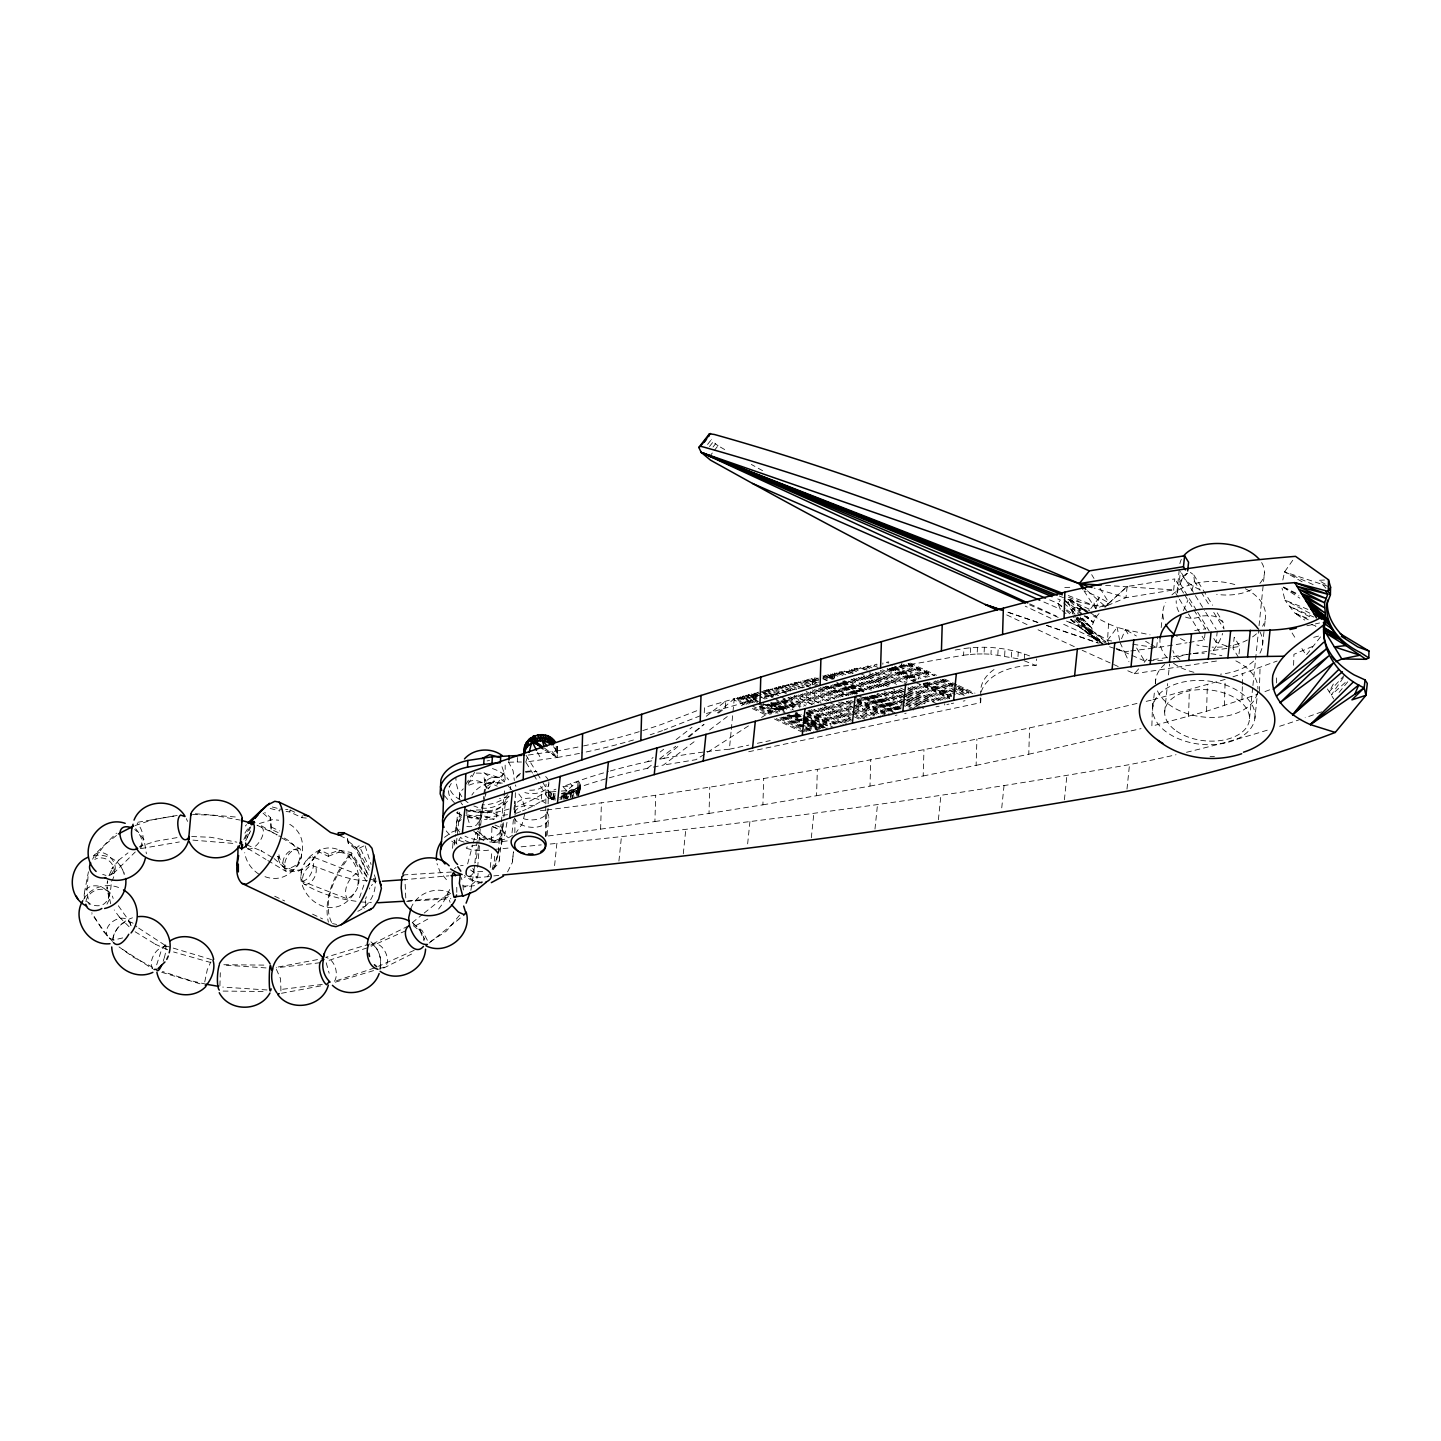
<?xml version="1.0" encoding="UTF-8"?>
<svg xmlns="http://www.w3.org/2000/svg" width="1441" height="1441" viewBox="0 0 1441 1441"><rect width="100%" height="100%" fill="white"/><g stroke="black" fill="none" stroke-linecap="round" stroke-linejoin="round"><path stroke-width="0.75" stroke-dasharray="5 3.75" d="M466.848 809.14L466.776 815.282L469.91 825.117M514.833 832.646L515.374 790.389M545.382 836.699L545.779 806.077M545.815 803.88L546.067 784.192M550.246 792.766L550.174 799.233L555.65 799.953M553.452 799.917L553.524 793.775L548.733 792.1L541.96 781.076M359.529 897.671L363.853 885.08M491.903 827.494L491.453 842.823L508.943 840.715M515.085 812.616L514.329 801.052M546.121 836.248L546.914 809.95C745.501 785.021 942.846 749.788 1137.543 703.316M548.12 803.808L548.715 784.084M548.3 835.96L600.609 829.151L601.401 802.871M600.609 829.151L654.898 821.55L655.709 795.27M654.898 821.55L709.008 813.445L709.801 787.164M709.008 813.445L762.901 804.835L763.694 778.536M762.901 804.835L816.561 795.72L817.353 769.422M816.561 795.72L869.986 786.102L870.778 759.803M869.986 786.102L923.177 775.979L923.969 749.68M923.177 775.979L976.115 765.369L976.908 739.071M976.115 765.369L1028.766 754.237L1029.558 727.957M1225.174 679.395L1152.656 699.876L1151.863 726.156L1206.567 711.242L1257.345 694.4M1188.555 716.519L1189.347 690.221M1206.567 711.242L1207.36 684.943M1224.382 705.694L1225.102 681.593M1241.944 699.84L1242.34 686.691M1242.412 684.511L1242.736 673.559L1277.122 661.023M1259.344 691.518L1260.064 667.417M1276.474 682.926L1276.672 676.351M1293.604 665.292L1293.928 654.34L1314.516 645.586M556.226 746.402L555.992 750.743L557.271 746.33L557.253 757.498L525.767 762.037L532.54 773.06M486.806 788.443C479.475 778.356 500.153 772.538 504.728 781.4M467.208 816.957A42.78 26.659 3.3 0 0 486.986 819.335L487.364 812.652L497.001 812.094A121.53 75.743 3.3 0 0 509.375 808.941M497.001 812.094L496.623 818.776L486.986 819.335M508.781 762.217L517.265 762.001L517.517 757.552M527.928 808.473A121.53 75.743 3.3 0 0 541.204 801.178L541.582 794.495L555.902 789.182M555.92 791.505L548.733 792.1L548.337 798.782L541.204 801.178M559.901 799.701L564.386 794.477L579.408 792.478L577.625 787.795L578.021 781.112L579.246 782.139L580.615 785.579L579.408 791.487L564.386 794.477L556.64 799.989M744.24 704.775L734.171 700.038L734.244 698.705L704.541 707.441L704.163 714.124L755.516 699.461M749.95 703.406L737.81 697.696L734.171 700.038M737.81 697.696L737.72 699.029L740.998 696.778L753.193 702.524M751.085 702.902L740.926 698.11L740.998 696.778M752.184 702.397L742.259 697.732L742.349 696.399L744.078 695.913L757.426 702.451M744.078 695.913L744.006 697.246L747.177 695.03L757.173 699.732M747.177 695.03L746.798 701.695L741.485 705.748M756.453 699.768L748.455 696.003L748.545 694.67L755.895 697.156M755.823 698.489L749.806 695.661L749.896 694.328M757.173 698.146L751.157 695.319L751.247 693.986L758.614 696.471M756.525 696.85L752.508 694.976L752.598 693.625M757.786 696.543L753.769 694.652L753.841 693.319L767.152 698.669M765.063 699.065L755.012 694.328L755.084 692.995M758.56 692.094L755.012 694.328M773.655 695.589L763.514 690.815L765.315 690.365L765.243 691.698L774.538 695.228M766.414 691.392L766.486 690.059L768.449 689.555L780.662 695.301M768.449 689.555L768.377 690.887L772.43 688.528L782.373 693.211M780.302 693.607L772.358 689.861L772.43 688.528M786.192 692.256L776.213 687.555L772.358 689.861M776.213 687.555L776.141 688.888L778.23 688.366L786.228 692.112M778.23 688.366L778.32 687.015L780.265 686.51L790.28 691.23M780.265 686.51L780.193 687.861L782.607 687.231L790.641 691.014M782.607 687.231L782.679 685.898L784.751 685.376L794.802 690.095M782.679 685.898L790.713 689.681L784.679 686.709L784.751 685.376M796.477 688.222L788.407 684.421L784.679 686.709M788.407 684.421L788.335 685.772L792.064 683.484L802.187 688.24M792.064 683.484L791.992 684.817L794.117 684.277L802.223 688.096M794.117 684.277L794.189 682.944L796.153 682.44L804.276 686.258M796.153 682.44L796.08 683.773L800.836 681.233L810.761 685.898M808.707 686.312L800.764 682.566L800.836 681.233M840.553 697.12L804.69 680.242L800.764 682.566M810.599 684.385L804.618 681.575L804.69 680.242M817.173 682.854L809.176 679.089L804.618 681.575M815.102 683.25L809.103 680.422L809.176 679.089M816.957 682.782L810.941 679.954L811.031 678.621L818.596 681.053M812.166 684.907L812.562 678.225M818.686 680.945L814.669 679.053L814.759 677.72L816.957 677.198L816.885 678.549L818.578 678.153M834.213 678.891L826.143 675.09L822.865 677.162L826.882 679.053M832.105 679.269L826.053 676.423L826.143 675.09M833.492 678.963L827.44 676.099L827.512 674.766L835.204 677.252M833.114 677.63L829.061 675.721L829.151 674.388M834.447 677.324L830.412 675.415L830.484 674.082L832.34 673.649L838.392 676.513M832.34 673.649L832.25 675L834.609 674.442L838.662 676.351M834.411 678.009L834.681 673.109L836.915 672.623L842.985 675.487M836.915 672.623L836.843 673.974L839.058 673.487L843.111 675.397M839.058 673.487L839.13 672.154L841.886 671.542L845.921 673.451M845.849 674.784L841.796 672.893L841.886 671.542M852.568 673.397L846.497 670.551L841.796 672.893M850.478 673.794L846.425 671.884L846.497 670.551M853.18 673.199L849.127 671.29L849.199 669.957L851.667 669.417L857.755 672.281M851.667 669.417L851.595 670.749L854.081 670.209L858.134 672.118M854.081 670.209L854.153 668.876L856.981 668.264L861.052 670.173M856.981 668.264L856.909 669.597L863.141 667.003L867.194 668.912M867.122 670.245L863.069 668.336L863.141 667.003M871.985 667.922L867.932 666.012L863.069 668.336M867.932 666.012L867.86 667.345L872.453 665.094L872.381 666.426L874.705 665.94L880.775 668.804M874.705 665.94L874.777 664.607L876.921 664.175L876.83 665.508M882.829 664.319L882.901 662.986M888.647 663.202L888.719 661.869L886.359 662.32L892.411 665.166M891.385 667.958L901.67 665.976L901.976 660.626M944.684 705.009L944.774 703.676M901.67 665.976L963.561 655.241L963.957 648.558C986.346 645.442 1009.619 647.892 1030.657 656.339M963.561 655.241L970.279 654.448L970.676 647.766M970.279 654.448L977.124 653.998L977.502 647.333M757.462 749.878L980.673 702.686L980.979 697.336L978.871 697.786M977.124 653.998L984.023 653.926L984.401 647.243M1017.868 658.753L990.94 654.196L991.318 647.513M997.82 654.808L998.217 648.144M1004.647 655.799L1005.025 649.116M1011.348 657.114L1011.726 650.431M1017.994 656.538L1018.265 652.071M1024.335 658.501L1024.587 654.052M981.177 692.022A55.659 34.692 3.3 0 1 1036.061 665.58L1036.439 658.915M1111.695 640.993L1107.535 640.272L1089.648 629.411L1102.995 643.893L1097.898 641.659L1076.571 618.531L1109.12 644.667L1107.535 640.272L1108.543 623.917L1093.737 616.28M108.327 898.301C110.759 884.017 84.208 880.433 84.154 895.636C84.857 901.886 91.359 905.795 97.249 905.759C108.94 906.371 110.813 891.943 111.191 883.387M111.605 881.262C120.035 868.743 108.291 853.09 94.764 859.34M156.655 964.876L161.68 949.295L167.48 942.918M113.01 940.415C113.046 929.391 126.916 913.45 136.859 926.923M219.915 985.824L220.311 972.711M204.748 981.951L207.27 969.739L210.836 961.868M452.564 848.317L453.267 839.797M463.029 885.855C472.36 887.458 480.285 879.118 477.493 869.499M477.655 867.338L479.421 845.831M557.271 746.33L556.983 753.805L557.631 750.815A451.069 291.28 -2.3 0 0 579.84 746.69M563.575 797.756L564.386 794.477L579.39 790.515L579.984 783.994L579.102 789.902L564.386 794.477L562.476 797.864M507.592 871.841L512.402 862.348L512.834 857.755M512.996 856.224L513.428 851.793L512.402 862.348M706.666 751.644A441.198 283.805 -2.4 0 1 729.398 749.212L731.091 731.65M731.308 729.452L732.767 714.07M732.983 711.872L734.244 698.705L746.33 704.397M579.588 792.1L580.615 785.579M490.264 867.428L491.867 851.847M512.041 832.898L513.41 819.551M547.04 835.402L548.859 817.605M554.587 865.609L556.874 843.381C748.618 824.036 939.694 797.936 1129.51 764.613A1046.778 649.711 5.9 0 0 1176.036 754.742M618.928 861.088L621.449 836.627M683.286 853.829L685.808 829.368M747.645 843.85L749.932 821.604M811.319 837.815L813.841 813.354M874.975 829.061L877.497 804.6M938.379 819.803L940.901 795.342M1001.747 807.843L1004.035 785.597M1064.395 799.827L1066.916 775.348M1126.988 789.092L1129.51 764.613M1164.67 711.98L1167.57 683.628M1168.471 674.91L1169.588 663.995M1176.955 592.197L1179.422 568.078M1249.491 718.717L1252.679 687.735M1252.913 685.52L1258.804 627.97M1259.038 625.754L1263.343 583.695M1263.577 581.48L1264.477 572.635M454.311 845.02L455.41 834.537M455.644 832.43L456.293 826.143M456.725 822.127L457.824 811.607M459.157 798.998L459.589 794.784M456.383 843.291L459.715 812.184M474.593 865.357L473.765 872.634L471.333 875.335A11.636 7.043 4.6 0 1 464.218 877.263M474.828 863.123L477.169 840.824M477.403 838.59L478.574 827.458M478.808 825.225L482.303 804.654M478.592 845.002L475.602 862.457M478.826 842.805L483.69 796.477M483.924 794.261L485.077 783.238M497.902 854.621L493.993 870.76M498.136 852.442L501.108 824.162M501.324 821.982L503.846 798.062M504.062 795.882L504.764 789.362M499.252 860.835L502.116 833.582M502.747 827.584L503.63 819.19M503.846 817.083L505.611 800.259A23.308 14.896 1.7 0 1 490.931 811.589A23.308 14.896 1.7 0 1 467.911 808.833M1130.789 650.954L1156.637 647.711L1157.825 636.508M1152.872 706.756L1154.421 692.076M1155.304 683.682L1155.736 679.486M1161.194 627.574L1162.959 610.768M1080.462 610.804L1067.601 599.33L1093.467 605.346L1105.283 606.481L1127.15 586.469L1174.829 578.922L1173.676 589.909L1178.216 597.313M1196.534 610.372L1179.278 582.218L1180.431 571.266M1189.167 642.416L1204.352 639.948L1205.523 628.78L1193.959 609.993M1226.687 646.09L1216.096 642.254L1217.267 631.104M1239.026 653.89L1239.8 646.415L1234.198 637.228L1233.028 648.396L1238.63 657.618M1254.877 718.411A51.336 31.864 5.9 0 0 1181.998 682.295A51.336 31.864 5.9 0 0 1174.739 737.035A51.336 31.864 5.9 0 0 1254.877 718.411L1257.723 691.158M1262.55 645.226L1264.315 628.42M1264.532 626.313L1265.414 617.901M564.422 797.63L564.386 794.477L578.543 788.569L579.246 782.139M1191.761 590.594A79.759 49.102 -48.3 0 0 1194.373 581.065L1193.778 574.869L1190.356 572.401M278.113 832.574L271.124 829.259L270.638 817.749L264.766 812.436M271.124 829.259L270.638 817.749M270.188 808.455L279.752 810.977L279.986 809.013L287.894 809.626M306.303 818.074L301.926 817.659L289.821 811.931L290.073 809.878M328.53 854.135L319.704 849.956L308.194 865.339L319.272 852.045L328.278 856.296L328.53 854.135L339.211 850.19L351.262 852.514L367.419 876.849M328.278 856.296L338.959 852.171L339.211 850.19M369.166 870.274L356.521 847.74L348.326 843.417L347.227 836.915L348.326 843.417L356.251 849.722L367.833 874.885M331.52 922.438C321.253 899.868 336.978 872.525 351.028 854.513L351.262 852.514C335.843 871.373 322.73 897.347 328.386 922.168M579.444 753.373A451.069 291.28 -2.3 0 1 557.253 757.498L557.451 748.581M524.776 813.805L522.182 824.054L516.202 832.448M579.39 790.515L580.417 785.111L579.408 792.478L580.093 787.056C575.95 792.748 567.844 793.27 561.36 793.883M579.408 792.478L580.273 786.768M498.064 852.82C503.449 843.039 505.485 829.53 492.138 826.72M280.923 990.94L280.599 978.799L276.006 968.46M479.096 828.809L484.842 796.044M485.185 794.063C483.528 783.94 494.803 781.202 502.17 783.454M506.98 822.379L504.674 835.528L499.27 839.491L492.93 840.049L486.247 838.5L479.295 832.844M84.317 893.078L88.441 871.751M1177.387 593.044L1178.486 587.334L1183.962 575.734A14.698 6.791 -61.1 0 1 1187.762 572.996M92.656 859.214L94.674 854.657L116.505 833.15M379.92 969.685C382.712 959.706 378.749 948.466 370.913 941.838M380.118 966.623C381.667 958.877 379.019 947.692 371.22 943.909M1282.832 580.021L1284.579 571.879L1293.081 559.792M301.781 870.598L300.791 876.596L302.412 881.334L347.137 898.788C376.821 883.495 344.759 832.051 314.985 852.784C275.321 878.271 328.494 935.209 355.351 891.637M357.818 885.386L358.665 876.975L357.062 874.165L312.499 856.765L307.96 858.782L304.339 864.114M365.618 900.535L365.906 907.956M164.238 958.031C164.976 955.437 168.399 942.63 162.905 947.259M85.902 901.526C88.171 888.557 109.066 883.387 113.173 898.445M470.865 890.412L473.981 871.085A8.628 5.224 4.6 0 0 472.342 868.184M88.045 876.632L86.874 891.168L89.27 904.732M107.102 883.207L107.697 880.793L107.102 889.241L107.012 886.809L110.705 903.759M1070.681 619.738L1094.205 638.093C1089.18 630.113 1093.017 619.864 1099.051 613.578M492.174 869.734L494.659 859.34L494.119 853.648M467.623 863.934L472.666 845.092M473.242 843.003L476.034 832.538M493.543 869.716L497.487 854.927M302.268 815.642L301.926 817.659M319.272 852.045L319.704 849.956M450.637 893.42L447.647 895.077L450.114 902.372M112.722 938.595C114.848 928.652 123.025 920.907 132.482 917.809M555.433 798.206L551.849 799.701L553.524 793.775L555.56 793.991M556.91 752.904L555.073 748.581L555.92 745.681M163.193 961.327L164.004 958.625M1087.397 590.774L1105.283 606.481L1125.961 597.691L1127.15 586.469L1109.084 603.058L1095.971 608.696L1099.321 597.493L1084.893 590.954M369.418 889.043L369.797 887.89M405.786 898.013L404.921 879.082M577.625 787.795L564.386 794.477L567.7 798.746L569.663 792.766L570.906 798.008L564.386 794.477L570.168 790.37L585.1 785.219A441.198 283.805 -2.4 0 1 647.333 768.341L651.35 767.513M245.618 840.878L250.608 830.935M525.767 762.037L528.451 754.273M365.6 898.968L366.392 896.752M484.698 797.359L486.013 793.793M243.853 839.455L249.581 827.26M245.168 838.626L250.842 826.81M1121.548 638.777L1125.331 629.573L1150.062 634.851M449.7 889.547L442.621 903.705L436.551 911.757M371.472 885.693L372.39 884.324M113.659 870.616L110.507 875.317M1183.475 610.534L1187.924 600.231M247.113 837.221L250.572 831.295M109.3 874.885L113.046 866.906L111.858 868.959L119.135 859.665L117.514 861.124L127.997 852.874M468.019 784.426L475.35 770.791M489.003 787.434L488.337 788.821L493.957 780.896L492.228 782.589C484.05 783.49 476.377 788.245 471.837 795.072M496.983 784.625L505.215 770.971L505.161 765.135M410.811 908.587C416.323 893.582 435.362 885.837 449.772 892.772M244.916 833.15L248.969 826.738M277.663 856.368L279.698 857.413L278.888 858.134L277.663 856.368L278.852 854.099C279.806 866.077 294.27 874.723 304.753 867.806M1333.339 684.043L1329.196 691.788L1345.534 673.956M1068.069 601.509L1073.005 614.01L1071.798 610.534L1073.023 608.336L1076.589 607.562L1089.684 610.426M458.634 840.571L460.147 837.978M94.962 857.773L104.671 844.912L116.649 835.312M1090.783 608.588L1099.321 597.493L1109.084 603.058L1104.779 607.562M83.704 899.292C90.639 886.827 107.787 882.18 120.432 888.304M465.767 784.39L471.549 775.204M502.026 838.032L496.298 842.228L487.148 841.85M108.832 875.588C125.205 870.886 106.49 845.11 94.746 854.621M139.939 847.344C144.676 841.526 139.957 833.276 134.715 829.548M459.517 915.233L446.35 931.138L429.004 942.63M1343.39 677.576L1331.25 695.048L1347.515 680.494M487.31 876.885L489.274 874.129M247.456 848.911C257.453 851.469 271.412 826.017 257.471 825.675M1043.896 602.032L1060.324 609.183L1057.91 603.383L1060.396 600.014L1056.253 598.303M1107.535 640.272L1117.171 627.339L1125.331 629.573L1136.391 635.985M1320.496 636.904L1306.158 655.277L1300.773 646.739M707.549 444.44L711.332 439.667L709.909 437.704M709.476 446.53L713.241 441.757L711.332 439.667M713.025 447.016L715.529 443.828L713.241 441.757M709.224 456.923L713.007 452.132M714.268 450.529L718.032 445.737L723.004 448.601A2430.445 753.481 38.3 0 0 726.786 450.727M1339.067 692.437L1348.398 681.017M1213.484 650.143L1218.888 642.2A79.705 62.864 -10 0 0 1222.67 633.464M1138.642 668.84L1134.499 673.722A2430.445 753.481 38.3 0 1 1126.358 670.137M1144.19 662.338L1146.946 659.095M246.573 824.648L245.348 826.017M140.371 848.533C145.487 841.256 143.109 829.494 137.183 823.261M1179.278 582.218L1187.42 573.176M508.925 796.134C500.964 806.636 486.139 811.499 473.837 805.969M113.353 873.57L135.256 851.973M503.99 773.493C498.244 780.788 486.175 777.257 482.087 769.962M106.994 904.155L109.984 898.121L109.3 892.988M1105.283 606.481L1109.084 603.058L1099.789 587.91M476.088 845.02L466.182 847.326M659.78 759.209L663.797 758.38L680.566 744.168M688.96 737.072L704.055 724.283L688.132 736.693M717.474 712.917L734.244 698.705M454.509 868.689L456.04 867.428M509.069 796.819L499.523 798.566M461.354 816.849L458.724 820.992A8.628 5.152 6 0 0 460.363 823.892M444.494 837.347L452.204 831.925L459.859 829.223M412.234 922.636L422.501 914.405M424.212 913.036L448.151 893.834M429.148 943.08L465.263 914.116M309.779 863.952L303.24 869.139L297.639 871.337A19.652 16.698 66.6 0 1 279.842 862.925L277.519 856.963M357.8 911.324C370.121 905.596 377.362 891.277 374.786 878.019M610.336 770.971A441.198 283.805 -2.4 0 1 647.73 761.659L653.043 757.534M660.14 752.022L663.689 749.266M676.099 739.647L692.058 727.255M706.252 716.249L725.76 701.119L725.381 707.783L718.284 713.295M647.333 768.341L652.665 764.198M659.762 758.705L675.721 746.312M653.367 767.098L663.4 765.063L695.355 740.8M709.548 730.011L727.291 716.537M379.343 968.028C396.149 969.271 383.558 936.902 370.805 945.134M748.455 725.904L695.985 759.677L663.4 765.063M761.568 717.474L795.306 695.751M512.51 835.222C501.702 843.327 485.563 841.706 475.764 832.736M482.249 881.55L474.323 885.675L463.948 886.972M427.815 919.07L414.846 926.149M468.127 782.193C474.864 777.96 484.302 781.959 487.742 788.659M259.344 823.531L272.349 819.677L278.707 820.199M372.571 943.927L407.173 926.563M383.666 968.046L414.666 952.519M405.732 930.796L371.112 946.269M414.143 950.358L378.515 966.281M122.701 937.911L113.857 940.036L108.922 937.983L91.774 914.008M364.951 906.317L362.448 907.073L365.51 908.731M1080.678 608.084L1084.371 610.39L1086.388 609.471L1088.063 612.695L1076.589 607.562L1079.939 610.516M696.778 710.755L662.914 723.904A451.069 291.28 -2.3 0 1 582.038 746.24M700.272 715.781L664.139 729.993M555.505 795.846L548.337 798.782L538.177 782.247M367.131 947.89L326.188 961.255M374.426 967.956L333.195 981.825M578.706 792.64L578.417 789.056L578.417 795.162L577.769 789.632L566.709 790.641L562.837 786.57L585.478 778.536A441.198 283.805 -2.4 0 1 608.39 771.511M561.792 793.505L570.168 790.37M1264.964 691.59L1270.656 689.446M363.708 846.011L356.251 849.722L356.521 847.74L359.133 845.705L369.31 867.5M141.236 846.047L139.759 846.551L155.592 841.274L177.261 837.581M554.227 797.882L548.337 798.782L554.353 797.161M135.094 825.549L152.602 819.713L176.072 815.66M1232.974 676.802L1242.736 673.559M369.851 943.963L325.684 957.346C335.195 959.184 339.716 975.791 333.411 982.744L377.866 969.307M740.926 698.11L742.259 697.732M1313.706 637.354L1319.776 635.769M748.455 696.003L747.104 696.363L761.082 702.938M749.806 695.661L751.157 695.319M752.508 694.976L753.769 694.652M809.103 680.422L810.941 679.954M764.234 697.228L809.986 685.466M814.669 679.053L812.472 679.558L818.524 682.386M826.053 676.423L827.44 676.099M829.061 675.721L830.412 675.415M1146.189 701.353L1152.656 699.876M1028.766 754.237L1141.074 728.624M1306.843 625.79L1319.56 622.98M846.425 671.884L849.127 671.29M277.825 856.693L278.888 858.134M1064.773 587.496L1072.14 587.207M729.398 749.212L748.744 745.123M757.336 743.304L770.215 740.584M895.203 715.42L896.95 715.06M904.714 713.475L906.137 713.169M936.02 706.847L939.064 706.198M946.863 704.559L949.061 704.091M951.33 703.604L953.636 703.118M963.254 701.101L964.984 700.722M748.708 751.734L755.282 750.347M647.73 761.659L651.746 760.83M278.185 966.983L321.721 958.805M281.463 993.299L323.144 985.464M487.076 760.92L489.544 760.47M320.046 962.732L276.222 967.812M322.316 984.437L279.608 989.625M137.778 822.271L177.513 815.408M141.11 848.551L179.332 841.958M955.239 650.035L963.957 648.558M1132.95 644.307L1156.637 647.711L1187.006 642.776M1194.679 630.546L1205.523 628.78M1216.474 661.041L1134.499 673.722L1132.644 669.723M1116 648.252A2430.445 753.481 38.3 0 0 1144.568 660.951L1151.215 659.942M1153.43 659.6L1171.155 656.898M1173.352 656.556L1191.077 653.854A51.336 31.864 5.9 0 0 1173.64 658.861M1193.292 653.512L1211.016 650.81M1213.232 650.467L1230.938 647.766M1233.154 647.441L1239.8 646.415M528.253 755.066L557.631 750.815M1116.433 649.279L1124.322 651.764L1128.627 651.224M507.556 814.687L492.246 816.525A35.683 22.822 1.7 0 1 466.668 816.29M540.357 810.743L546.914 809.95M576.976 794.063L579.408 793.775M494.335 849.415L509.97 847.902M521.138 846.822L541.24 844.894M550.174 844.03L556.874 843.381M493.813 875.894L500.513 875.245M402.741 879.785L448.817 875.858M407.785 900.913L449.556 897.347M561.306 791.073L566.709 790.641L578.021 781.112L578.543 788.569M93.323 855.612C103.95 853.756 116.415 857.989 121.566 867.932M562.837 786.57L572.365 785.867L570.546 783.688M402.94 874.957L451.411 872.039M406.614 901.364L450.835 898.698M1324.513 580.003L1318.551 580.345L1328.854 586.199M1149.053 660.789L1162.491 660.32M412.991 923.609L422.213 930.688L427.905 941.315M266.027 967.92L226.381 965.218M267.017 989.967L222.779 987.085M517.265 762.001L521.516 762.019M373.075 881.135L376.803 881.172M223.841 964.731L266.135 965.128M223.085 991.084L265.756 991.498M192.5 814.471L213.394 815.282L240.269 820.109M191.707 836.537L210.602 837.257L236.864 842.156M984.023 653.926L990.94 654.196M482.501 882.612L473.188 880.613L466.416 874.777M302.412 881.334C311.22 879.316 314.967 865.807 313.454 857.773L312.499 856.765M466.848 826.54L469.532 826.702A11.636 6.953 6 0 0 476.647 824.918L479.277 820.758A8.628 5.152 6 0 0 475.89 816.687L468.469 815.048A11.636 6.953 6 0 0 465.839 815.282M1105.625 585.388L1173.676 589.909L1125.961 597.691L1094.133 588.108M367.509 880.721C347.533 880.901 328.8 870.742 311.04 865.266C305.24 868.779 300.467 877.029 303.493 883.657C319.452 893.636 338.023 898.896 356.575 901.327M360.772 901.904L371.382 902.678M195.418 813.733L237.747 817.173M192.932 840.121L236.018 843.633M286.129 811.517L289.821 811.931M304.663 884.504C312.733 884.504 318.551 872.886 315.399 865.843L314.246 864.978M357.026 874.165L355.729 873.985C348.218 878.434 342.76 890.88 347.137 898.788M481.42 883.117L471.117 880.145L464.362 875.552M502.297 783.111L492.264 782.643L494.515 781.112L489.76 782.751L491.435 782.859L488.931 782.553L484.734 779.815L486.013 781.382L484.032 776.771L484.969 785.075M338.959 852.171L351.028 854.513L367.167 877.245M332.511 923.591L336.654 924.42M210.908 962.57L173.568 951.961M206.333 984.275L190.338 980.582L162.473 971.468M105.986 875.444L102.671 874.363M264.982 876.668C296.558 888.358 318.191 839.437 288.506 823.622M299.854 848.731C289.983 847.452 282.076 861.862 285.264 870.472C294.955 875.84 305.96 856.548 299.854 848.731L278.761 836.104M247.726 848.461L265.973 859.43M272.331 806.996L279.986 809.013M413.297 925.608L420.358 931.372L424.05 940.883M164.904 945.62L171.119 947.457M173.208 948.088L212.89 960.03M161.698 972.279L201.74 984.329M483.888 840.697L478.322 836.861L476.305 832.502M1302.124 581.786L1284.579 571.879L1330.565 587.171M1037.952 622.422L1006.358 611.686L1038.295 622.656M1046.382 625.286L1099.051 643.19M1109.57 646.757L1124.322 651.764L1128.951 661.743M1046.778 625.556L1097.664 642.938M494.911 824.972L500.892 827.62L505.016 833.546M1024.191 660.735L1036.061 665.58M492.192 826.341L501.792 830.917L507.682 837.329M1068.303 595.529L1093.467 605.346L1095.7 608.642M1068.592 597.276L1079.021 601.383M1108.543 623.917L1117.171 627.339L1119.621 640.29M1315.813 626.078L1311.85 624.493L1315.867 626.601M1059.279 595.998L1063.44 597.673M1307.924 609.399L1284.958 600.14L1282.022 588.126M256.966 825.189L277.248 834.807M246.555 844.786L262.226 851.307L261.037 850.676L272.205 857.413M1049.678 599.888L1057.91 603.383L1065.061 608.57M1306.879 618.153L1294.612 612.947L1284.958 600.14L1310.427 613.506M1313.868 617.072L1289.785 606.535L1311.688 617.775M1029.558 604.86L1058.27 617.45M1066.484 621.053L1078.805 626.439L1102.995 643.893L1078.805 626.439L1068.592 621.737M1284.579 571.879L1314.876 585.352M1093.143 614.983L1096.529 616.496L1093.791 614.064M167.696 949.799L155.16 944.161L156.349 944.792L134.968 931.679M152.728 967.253L133.383 957.166L119.027 946.899M1089.216 609.129L1067.601 599.33L1086.892 610.768M1029.811 603.869L1056.343 616.1M910.154 663.058L936.488 675.307M944.594 679.071L956.752 684.709M958.769 685.646L974.981 693.175M908.046 663.454L934.38 675.685M942.486 679.45L956.662 686.042M958.697 686.997L972.873 693.571M908.334 663.418L934.561 675.685M942.63 679.468L952.717 684.187M954.735 685.123L972.891 693.625M908.262 664.751L930.454 675.127M940.541 679.846L956.68 687.411M958.697 688.348L968.784 693.067L954.735 686.492M830.664 686.709L848.785 695.192M856.837 698.957L891.078 714.988M826.576 686.15L846.696 695.589M856.765 700.29L884.954 713.493M908.514 664.715L930.634 675.127M940.685 679.864L952.735 685.538M906.443 665.112L928.544 675.523M940.595 681.197L956.68 688.762M958.679 689.717L966.731 693.499M903.327 664.391L929.481 676.712M937.533 680.494L967.722 694.706M901.255 664.769L927.392 677.09M935.443 680.891L965.632 695.102M899.796 665.076L925.987 677.414M934.038 681.197L950.159 688.798M952.177 689.735L964.263 695.427M899.724 666.408L921.88 676.856M933.966 682.548L954.104 692.022M956.122 692.977L960.156 694.868M898.806 666.607L920.979 677.054M933.084 682.764L955.257 693.211M894.429 666.12L920.907 678.387M928.743 682.277L955.185 694.544M894.717 667.417L918.926 678.819M926.995 682.638L951.222 694.04M894.357 667.453L918.565 678.855M926.653 682.656L950.862 694.076M892.627 667.795L916.836 679.215M924.906 683.016L951.132 695.391M887.026 668.93L913.342 681.323M915.359 682.277L949.763 698.489L919.52 684.115M886.917 670.335L909.181 680.818M919.34 685.52L947.656 698.921M882.576 669.849L907.091 681.197M916.998 686.06L945.548 699.317M880.271 670.335L906.803 682.638M914.711 686.546L943.062 699.894M908.55 685.015L880.199 671.668L902.372 682.223M940.955 700.272L910.568 685.97L940.865 700.362M865.735 666.462L869.788 668.372M877.893 672.19L900.283 682.62M910.316 687.465L938.757 700.74M875.804 672.569L898.085 683.07M908.226 687.843L934.561 700.236M875.299 672.731L897.599 683.214M907.74 687.987L934.092 700.398M875.227 674.064L897.527 684.565M907.668 689.338L934.002 701.749M860.061 667.633L870.202 672.407M872.237 673.361L896.572 684.817M908.731 690.545L937.118 703.91M870.13 673.74L892.429 684.241M900.535 688.059L906.623 690.923M908.659 691.878L930.958 702.379M869.157 673.992L891.475 684.493M907.704 692.148L930.003 702.65M869.085 675.325L891.403 685.826M899.508 689.663L905.596 692.527M907.614 693.481L925.879 702.073M854.153 668.876L858.206 670.785M868.347 675.559L890.646 686.06M898.752 689.879L925.122 702.307M866.239 675.937L888.539 686.438M896.662 690.275L906.785 695.048M908.821 696.003L925.032 703.64M859.773 673.235L888.16 686.6M890.178 687.555L902.336 693.283M904.372 694.238L926.671 704.739M863.753 676.477L884.017 686.024M894.159 690.797L906.317 696.525M908.352 697.48L922.546 704.163M849.199 669.957L853.252 671.866M863.375 676.64L883.639 686.186M893.78 690.96L901.886 694.778M903.921 695.715L922.15 704.307M861.286 677.018L883.567 687.519M891.673 691.338L905.867 698.02M907.884 698.975L920.042 704.703M860.673 677.216L882.955 687.717M891.06 691.536L923.483 706.792M858.584 677.594L880.865 688.096M888.971 691.914L923.411 708.143M844.156 671.056L850.244 673.92M858.332 677.72L880.613 688.222M888.719 692.04L904.93 699.66M906.947 700.614L923.141 708.251M856.044 678.225L876.488 687.645M884.396 691.572L904.84 701.01M906.677 702.055L918.818 707.783M853.955 678.603L874.201 688.15M884.324 692.905L904.57 702.451M906.587 703.406L912.675 706.252M839.13 672.154L845.201 675M853.306 678.819L873.552 688.348M883.675 693.121L903.903 702.65M905.939 703.604L916.044 708.378M851.199 679.197L873.462 689.681M881.568 693.499L903.831 703.983L881.424 693.589M909.901 706.847L905.849 704.937L913.81 708.846M851.073 679.305L873.336 689.789M834.681 673.109L840.878 675.865M850.874 680.728L875.281 692.076M877.173 693.121L913.738 710.179M848.767 681.125L866.978 689.699M877.101 694.454L901.382 705.892M848.497 681.269L866.689 689.843M876.794 694.598L901.057 706.018M830.484 674.082L836.555 676.946M844.39 680.71L866.852 691.212M874.705 694.994L901.183 707.387M843.273 681.053L865.483 691.518M873.57 695.319L899.814 707.675M842.535 681.125L864.744 691.59M872.832 695.391L901.111 708.72M827.512 674.766L833.564 677.612M843.651 682.368L863.843 691.878M871.913 695.679L904.191 710.881M843.201 682.386L863.393 691.896M871.463 695.697L899.742 709.008M842.283 682.692L860.421 691.23M870.508 695.985L902.786 711.188M841.562 682.764L859.719 691.302M869.806 696.057L898.067 709.368M824.774 675.397L832.844 679.197M840.914 682.998L859.052 691.536M869.121 696.291L901.382 711.476M840.175 683.07L858.332 691.626M870.436 697.318L896.644 709.674M822.937 675.829L828.971 678.675M836.789 682.44L857.161 691.932M867.032 696.669L895.383 709.945M823.459 677.108L827.494 679.017M837.545 683.755L857.665 693.229M865.699 697.012L891.853 709.332M836.951 683.791L857.071 693.265M865.122 697.066L891.295 709.386M836.212 684.043L856.314 693.517M864.366 697.3L892.501 710.557M823.387 678.459L827.404 680.35M835.456 684.133L855.576 693.607M863.609 697.39L891.781 710.665M822.667 678.711L826.702 680.602M834.735 684.385L858.836 695.733M860.853 696.687L895.023 712.773M834.123 684.439L854.225 693.914M856.242 694.85L892.429 711.89M832.646 684.781L852.748 694.238M860.781 698.02L893.258 713.151M814.759 677.72L818.758 679.612M830.809 685.268L856.891 697.552M858.908 698.507L887.17 711.638M830.736 686.618L848.785 695.12M856.819 698.903L886.917 713.079M811.031 678.621L817.029 681.449M827.044 686.15L847.074 695.589M857.089 700.308L889.133 715.402M825.171 686.618L843.165 695.102M857.161 701.695L885.152 714.88M824.972 686.546L842.985 695.048M856.999 701.641L881.045 712.953M823.099 687.015L843.093 696.435M857.089 703.028L879.082 713.385M806.744 679.72L820.722 686.294M822.721 687.231L842.661 696.633M850.64 700.38L882.576 715.42M848.515 700.884L880.379 715.889M820.559 689.086L838.482 697.516M846.443 701.281L876.326 715.348M802.745 680.746L810.707 684.493M818.65 688.24L836.555 696.669M846.497 701.353L880.289 717.258M818.578 689.573L836.573 698.056M846.407 702.686L876.29 716.753M816.651 690.041L834.519 698.453M842.463 702.199L852.388 706.883M854.369 707.819L870.256 715.294M798.224 681.899L812.454 688.6M814.489 689.555L838.896 701.047M840.914 702.001L855.143 708.72M857.179 709.674L873.444 717.33M812.382 689.933L830.646 698.687M838.806 702.379L873.264 718.753M794.189 682.944L804.312 687.717M812.31 691.41L830.664 700.11M838.698 703.838L871.175 719.203M810.328 691.914L828.557 700.488M836.663 704.307L862.997 716.717M810.274 692.058L828.467 700.632M836.555 704.433L866.888 718.717M790.244 683.953L798.314 687.753M806.149 691.482L864.942 719.131M806.312 692.905L822.667 700.56M832.556 705.261L865.014 720.5M786.552 684.907L796.621 689.645M804.456 693.355L820.776 701.01M830.664 705.694L863.033 720.914M802.583 693.823L820.92 702.397M828.737 706.144L851.055 716.591M818.83 702.794L800.746 694.274L822.793 704.793M820.848 703.73L850.983 717.924M824.81 705.73L850.874 718.014M800.656 695.733L814.705 702.343M824.738 707.063L850.802 719.347M798.296 694.994L814.309 702.542M824.306 707.261L854.333 721.401M778.32 687.015L788.299 691.734M796.207 695.391L814.273 703.965M822.235 707.657L854.243 722.788M812.202 704.361L794.225 695.877L812.112 704.469M820.199 708.125L846.173 720.356M820.091 708.233L850.01 722.319M774.375 688.023L786.336 693.661M794.099 697.354L808.239 703.983M818.02 708.63L850.046 723.67M790.226 696.868L806.221 704.451M818.11 709.999L847.974 724.102M788.263 697.354L804.168 704.847M814.111 709.53L841.94 722.643M770.178 689.122L780.085 693.787M788.029 697.516L805.879 705.928M813.823 709.674L845.561 724.625M787.957 698.867L803.826 706.342M811.175 709.674L843.724 725.003M766.486 690.059L778.554 695.679M780.59 696.633L801.016 706.324M809.067 710.053L841.634 725.453M765.315 690.365L775.456 695.138M783.58 698.957L799.809 706.612M807.933 710.431L836.32 723.814M782.661 699.047L798.908 706.702M809.067 711.476L835.456 723.922M783.508 700.29L799.989 707.999M807.843 711.764L834.411 724.211M761.821 691.266L771.944 696.021M782.049 700.776L796.207 707.459M806.33 712.214L830.592 723.652M763.442 692.166L773.565 696.922M781.67 700.74L795.846 707.423M805.987 712.196L830.286 723.634M760.452 691.608L772.574 697.318M780.662 701.119L794.802 707.783M806.924 713.493L831.169 724.913M763.766 693.553L771.872 697.354M773.889 698.309L794.117 707.837M806.258 713.547L830.52 724.985M764.414 694.85L768.647 696.85M776.537 700.56L792.838 708.251M806.852 714.826L833.186 727.237M756.885 692.527L766.954 697.264M777.023 702.019L793.144 709.602M807.23 716.231L831.403 727.615M776.627 701.983L792.766 709.584M806.888 716.231L827.062 725.724M774.934 702.397L791.271 710.035M793.072 710.935L801.322 714.772M803.141 715.673L825.459 726.138M753.841 693.319L761.875 697.102M773.925 702.776L787.975 709.386M796.008 713.169L828.143 728.317M773.096 702.848L787.182 709.476M795.216 713.259L801.25 716.105M803.267 717.06L825.387 727.471M770.647 702.127L786.696 709.692M796.729 714.412L804.744 718.194M806.762 719.149L826.828 728.588M771.836 703.154L785.903 709.783M795.936 714.502L824.054 727.759M751.247 693.986L757.245 696.814M771.277 703.424L785.309 710.017M795.324 714.736L801.34 717.564M803.339 718.519L823.369 727.957M770.575 703.478L784.606 710.089M794.639 714.808L800.656 717.636M802.673 718.591L822.739 728.029M771.908 704.703L783.904 710.359M793.919 715.06L801.917 718.825M803.916 719.78L819.929 727.309M771.205 704.757L783.22 710.413M793.234 715.132L801.25 718.915M803.267 719.852L819.299 727.399M748.545 694.67L756.525 698.435M768.521 704.091L784.516 711.62M792.514 715.384L822.487 729.506M767.819 704.145L783.832 711.692M791.848 715.457L801.844 720.176M803.844 721.112L817.858 727.705M767.152 704.433L787.11 713.835M789.11 714.772L805.087 722.283M807.086 723.238L821.046 729.812M766.45 704.487L780.446 711.079M788.443 714.844L818.416 728.966M745.555 695.481L761.496 702.992M763.478 703.928L779.419 711.44M787.38 715.186L805.303 723.634M807.302 724.571L819.245 730.191M763.082 703.874L779.059 711.404M787.038 715.168L804.997 723.616M806.996 724.571L816.975 729.272M759.425 703.388L777.87 711.818M787.308 716.519L799.719 722.121M807.23 725.904L817.605 730.533M742.349 696.399L778.032 713.205M785.741 716.898L811.733 729.074M761.334 706.36L775.564 713.061M783.706 716.898L804.042 726.48M806.077 727.435L810.148 729.344M760.109 706.144L775.979 713.601M783.904 717.348L803.718 726.678M805.717 727.615L813.643 731.344M739.377 697.246L749.518 702.019M759.659 706.792L773.871 713.493M781.977 717.312L812.418 731.65M759.227 706.738L773.457 713.439M781.598 717.276L803.97 727.813M806.005 728.768L812.094 731.632M759.587 708.125L771.764 713.871M779.869 717.69L812.328 732.983M735.937 698.219L749.878 704.739M751.896 705.694L770.251 714.376M780.229 719.041L806.582 731.506M754.021 708.107L768.485 714.826M776.231 718.573L804.726 731.902M752.292 708.576L766.396 715.204M774.447 719.005L804.654 733.235M895.005 668.696L917.197 679.179M925.266 682.98L951.492 695.355M890.898 668.138L915.107 679.558M923.177 683.358L951.42 696.705L923.429 683.358M290.235 810.094L296.288 812.958M339.878 835.618L346.975 838.986M271.394 827.098L279.446 830.899M369.779 878.848L376.335 881.063L374.354 874.849M274.709 896.23L284.67 900.949M312.571 914.152L322.55 918.872M891.24 668.084L915.377 679.54M889.151 668.462L915.305 680.873M923.357 684.691L949.529 697.102M889.475 668.426L915.575 680.854M923.609 684.691L949.709 697.12M887.404 668.804L917.503 683.16M1283.535 587.099L1297.602 593.908M1308.248 619.774L1294.612 612.947L1304.789 620.116M1107.174 643.677L1093.611 636.706L1101.176 641.227M1283.463 587.189L1298.899 595.637M298.053 850.55C288.902 845.417 277.068 863.015 286.309 868.833C310.86 864.492 297.26 841.598 279.14 835.942M477.187 831.043L484.392 835.942L490.012 842.445M1145.595 641.317L1149.288 643.443M1151.125 644.523L1156.637 647.711M473.765 831.313L478.43 834.861L479.961 839.364M1088.82 611.921L1096.529 616.496M544.878 750.077L557.253 757.498L550.03 749.212M261.487 825.783L276.834 834.969M267.828 860.529L286.255 871.553M470.595 869.986L475.26 873.57L476.791 878.109M1088.315 613.073L1068.339 597.691M138.66 928.094L167.408 946.827C157.537 944.539 147.793 960.336 152.476 968.766L119.873 947.53M1283.355 587.334L1299.818 598.177M1070.969 619.396L1092.134 633.464L1077.598 617.09M1082.263 614.677L1073.023 608.336L1080.264 615.919M1084.1 615.937L1093.341 622.278L1086.91 616.55M1066.844 609.867L1075.779 616.37M1077.562 617.667L1091.828 628.06L1081.705 617.45M544.41 748.059L557.253 757.498M1062.089 610.534L1067.385 614.587M1074.464 619.972L1092.134 633.464L1077.418 618.495M715.529 443.828L718.032 445.737M1063.998 599.672L1093.341 622.278L1086.64 616.388M1070.789 619.684L1094.205 638.093L1075.833 617.216M348.56 841.472L356.521 847.74L368.121 874.957M1078.805 626.439L1097.898 641.659L1089.648 629.411M412.72 922.762L420.502 930.994M508.187 786.011L511.645 789.632M258.84 874.147C251.382 869.229 245.979 861.592 244.7 852.658M129.114 926.761L118.792 916.458L120.053 918.061L114.235 909.955M1080.156 617.847L1091.828 628.06L1082.551 618.603M135.706 828.701L144.154 839.869L146.388 853.793M1057.91 603.383L1064.431 609.111M1066.07 610.534L1074.211 617.703M1075.833 619.144L1092.134 633.464M274.078 858.548L284.706 867.932M1098.276 635.031L1106.022 641.911M468.073 802.709C459.877 797.089 455.986 787.434 455.878 777.744M1063.71 602.968L1073.635 611.831M1080.264 617.739L1091.828 628.06M263.055 813.102L270.386 819.731M446.44 879.676L439.991 871.787L437.001 863.609M456.959 844.138L453.753 839.977M1082.281 608.282L1084.371 610.39M1065.547 601.257L1076.373 612.299M112.578 941.459L103.194 931.228L91.828 912.693M1076.571 618.531L1097.898 641.659L1082.263 623.791M1322.55 584.524L1327.719 590.198M1071.798 610.534L1076.157 615.451M553.488 746.762L555.073 748.581M444.44 795.594L448.403 800.331M130.753 925.176C127.078 909.631 101.428 923.015 107.373 936.002M1213.736 612.407L1223.985 628.996L1223.085 622.296L1217.429 617.577A14.734 11.744 14.7 0 0 1208.657 615.667L1202.514 615.919A36.764 23.903 -57 0 1 1182.719 615.685M518.85 794.009L521.714 797.828L524.848 807.662M373.525 878.434L375.272 882.414M508.313 761.623L513.086 770.719L514.347 780.5M118.342 905.741L129.96 922.15M1084.01 590.882L1093.467 605.346M1292.091 632.977L1296.45 639.876M1327.413 688.96L1333.718 698.975M1193.778 574.869L1201.974 588.144M1203.145 590.035L1212.529 605.22M1217.213 612.821L1223.085 622.296M1194.373 581.065L1200.065 590.288M1201.2 592.125L1209.179 605.022M1181.584 573.14L1194.247 593.71M1195.4 595.565L1204.604 610.534M1205.757 612.407L1216.114 629.231M1183.529 593.062L1174.829 578.922M1184.7 594.953L1192.788 608.102M526.145 755.354L536.304 771.89M537.439 773.727L540.825 779.239M533.674 774.898L537.061 780.41M129.672 922.24L131.113 925.752M1197.687 612.245L1209.197 630.996M1213.79 638.507L1216.096 642.254M1179.35 599.168L1187.312 612.155M1188.447 613.992L1200.947 634.382M1202.082 636.238L1204.352 639.948M1091.666 574.653L1093.989 578.453M1125.331 629.573L1129.87 636.958M1136.643 648.036L1144.568 660.951M501.99 766.702L504.818 774.862L505.323 783.183M419.763 929.733L422.501 934.362M186.321 818.65L187.564 821.388M351.028 854.513L366.428 881.532M122.647 869.86L125.691 878.668M120.035 865.194L124.466 873.138M537.529 752.256L541.564 759.947M1120.017 642.452L1124.322 651.764M326.206 962.768L329.142 973.215M567.7 798.746L565.556 793.541L566.079 798.98L564.386 794.477M423.834 937.803L424.465 939.37L422.447 934.272M515.374 784.913L515.878 786.318M566.079 798.98L564.242 793.703L564.368 797.377M553.524 793.775L554.929 797.9M1094.043 603.058L1095.971 608.696M365.149 845.831L371.076 864.474M564.44 799.215L562.909 793.847L563.161 799.395M461.354 877.623L461.913 879.731M574.094 797.269L572.87 791.721L572.509 797.648L571.501 792.262L570.906 798.008L570.726 792.568M548.733 792.1L550.174 799.233L551.759 793.451L551.849 799.701M576.022 790.461L576.76 796.315L576.94 790.082L577.967 795.882L577.769 789.632M462.867 884.99L463.39 890.394M579.228 792.046L578.832 788.551L578.868 794.441M456.797 892.303L456.743 885.693M561.414 795.774L561.54 799.557M579.246 788.047L579.354 791.866M460.526 865.771A11.636 7.043 4.6 0 1 463.173 865.501M548.787 781.887A17.058 10.916 1.7 0 1 524.848 792.55M516.256 777.978A17.058 10.916 1.7 0 1 521.822 773.691M525.731 772.394A17.058 10.916 1.7 0 1 534.521 771.98M545.635 776.555A17.058 10.916 1.7 0 1 547.76 779.095M547.994 808.185A17.058 10.916 1.7 0 1 524.056 818.848M514.059 809.824A17.058 10.916 1.7 0 1 524.938 798.692A17.058 10.916 1.7 0 1 544.842 802.853M546.643 811.985A17.562 10.898 5.9 0 1 537.835 826.918A17.562 10.898 5.9 0 1 514.401 817.966M514.527 812.31A17.562 10.898 5.9 0 1 536.124 806.131M460.778 814.399A35.683 22.822 1.7 0 1 456.941 812.634M464.146 842.12A35.683 22.822 1.7 0 1 456.149 838.932M449.646 834.537A35.683 22.822 1.7 0 1 445.089 829.259M489.346 876.326A35.683 22.155 5.9 0 1 465.623 875.552M499.415 857.071A23.272 14.446 5.9 0 1 491.543 869.031M482.717 871.463A23.272 14.446 5.9 0 1 472.702 871.211M500.856 826.035A23.272 14.446 5.9 0 1 492.822 842.445M469.766 842.499A23.272 14.446 5.9 0 1 460.436 837.185M456.131 829.908A23.272 14.446 5.9 0 1 461.192 819.605M467.262 816.687A23.272 14.446 5.9 0 1 493.813 819.533M502.891 823.712A23.308 14.896 1.7 0 1 490.841 838.158A23.308 14.896 1.7 0 1 465.047 836.158M459.751 832.178A23.308 14.896 1.7 0 1 461.624 815.156M467.749 811.859A23.308 14.896 1.7 0 1 498.586 816.435M462.633 804.853A23.308 14.896 1.7 0 1 460.85 802.475M459.427 798.674A23.308 14.896 1.7 0 1 463.3 788.839M468.937 785.219A23.308 14.896 1.7 0 1 497.289 786.21M1257.345 693.193A51.336 31.864 5.9 0 1 1207.576 717.33A51.336 31.864 5.9 0 1 1156.384 687.879M1155.628 683.664A51.336 31.864 5.9 0 1 1164.67 664.463M1193.256 653.638A51.336 31.864 5.9 0 1 1204.244 653.241M1210.926 653.728A51.336 31.864 5.9 0 1 1221.878 655.745M1235.856 660.879A51.336 31.864 5.9 0 1 1257.903 689.086M1259.812 631.626A51.408 32.873 1.7 0 1 1259.722 653.584M1253.58 661.131A51.408 32.873 1.7 0 1 1220.437 674.19M1193.923 672.299A51.408 32.873 1.7 0 1 1172.109 662.23M1167.408 657.961A51.408 32.873 1.7 0 1 1160.095 638.093M1245.294 588.703A51.408 32.873 1.7 0 1 1262.604 626.241M1256.462 633.788A51.408 32.873 1.7 0 1 1251.346 637.715M1247.42 640.002A51.408 32.873 1.7 0 1 1212.115 647.153M1207.666 646.829A51.408 32.873 1.7 0 1 1196.787 644.956M1184.88 640.831A51.408 32.873 1.7 0 1 1176.45 635.985M1163.644 619.342A51.408 32.873 1.7 0 1 1165.787 602.41M1171.929 594.863A51.408 32.873 1.7 0 1 1237.747 585.514M1321.685 711.836A1046.778 649.711 5.9 0 1 1305.168 717.726M1301.007 719.167A1046.778 649.711 5.9 0 1 1277.879 726.84M1267.233 730.191A1046.778 649.711 5.9 0 1 1184.016 752.886M488.589 850.172A35.683 22.155 5.9 0 1 464.867 847.866M455.068 843.399A35.683 22.155 5.9 0 1 451.772 841.13M663.797 758.38A441.198 283.805 -2.4 0 1 704.595 751.914M461.174 814.94A42.78 26.659 3.3 0 1 455.662 812.364M980.673 702.686A55.659 34.692 3.3 0 1 980.258 697.318M662.536 730.587A451.069 291.28 -2.3 0 1 650.179 734.766M633.464 739.972A451.069 291.28 -2.3 0 1 581.66 752.923M981.051 696.003A55.659 34.692 3.3 0 1 996.073 668.21M526.145 809.284A121.53 75.743 3.3 0 1 522.507 810.851M520.651 811.607A121.53 75.743 3.3 0 1 514.923 813.715M507.43 801.214A30.801 19.201 3.3 0 1 468.613 809.968M454.419 802.709A30.801 19.201 3.3 0 1 451.321 783.472M476.287 773.115A30.801 19.201 3.3 0 1 504.332 781.977M507.826 794.531A30.801 19.201 3.3 0 1 482.861 804.889M460.309 799.863A30.801 19.201 3.3 0 1 449.16 786.534M492.39 768.575A30.801 19.201 3.3 0 1 508.529 779.851M510.528 786.48A30.801 19.201 3.3 0 1 510.132 789.812M487.364 812.652A42.78 26.659 3.3 0 1 465.533 809.68M541.582 794.495A121.53 75.743 3.3 0 1 515.302 807.05M1100.005 641.029A2430.445 753.481 38.3 0 1 1060.81 622.962M1050.957 618.351A2430.445 753.481 38.3 0 1 1025.235 606.157M762.613 470.685A2430.445 753.481 38.3 0 1 751.319 464.434M1118.198 666.517A2430.445 753.481 38.3 0 1 1082.119 650.233M1074.302 646.649A2430.445 753.481 38.3 0 1 1034.962 628.33M1027.055 624.601A2430.445 753.481 38.3 0 1 1005.224 614.172M1261.632 562.602A42.564 25.542 5.9 0 1 1258.317 584.956M1251.364 589.711A42.564 25.542 5.9 0 1 1216.654 594.322M1200.011 589.693A42.564 25.542 5.9 0 1 1180.845 572.617M1179.891 563.683A42.564 25.542 5.9 0 1 1181.35 559.396M1179.891 659.51A35.268 24.065 -40.8 0 1 1172.848 650.575M1214.457 756.471A67.925 40.744 5.9 0 1 1210.044 756.399M1178.846 611.686A29.883 19.417 -57 0 1 1176.18 600.753M542.771 786.804A15.401 9.583 1.1 0 1 528.415 790.082M516.743 776.591A15.401 9.583 1.1 0 1 521.75 772.79M525.281 771.637A15.401 9.583 1.1 0 1 537.061 771.962M1176.396 731.037A42.564 25.542 5.9 0 0 1247.798 725.219A42.564 25.542 5.9 0 0 1197.057 689.807A42.564 25.542 5.9 0 0 1176.396 731.037"/><path stroke-width="1.5" d="M555.415 742.115C545.527 726.75 519.643 737.27 524.434 755.408M1335.861 661.779L1341.823 658.969L1365.978 659.312L1368.806 657.961L1360.916 652.773A83.83 53.929 1.2 0 1 1327.305 602.968L1330.403 594.917L1328.26 591.404L1328.494 579.768L1295.513 556.352A1046.778 669.489 1.7 0 0 1064.863 592.161C862.673 643.947 662.626 704.235 465.785 773.655A35.683 22.822 1.7 0 0 443.594 797.161M1330.403 594.917L1330.565 587.171L1328.494 579.768M1368.806 657.961L1368.95 651.026L1340.292 633.77M443.053 826.882A35.683 22.155 5.9 0 1 465.101 806.816C665.274 740.35 870.22 688.654 1077.364 649.08C1121.548 640.939 1166.183 635.301 1211.034 632.293C1248.176 627.375 1287.732 636.904 1321.613 617.144L1325.144 617.126L1325 624.061A83.83 51.876 6.5 0 0 1354.144 674.91L1365.077 679.936L1367.311 683.448L1365.96 695.301L1335.249 732.442A1046.778 649.711 5.9 0 1 1126.754 791.307C919.988 827.566 711.746 855.378 502.747 875.029M442.909 817.497L443.702 791.199M444.062 827.368A35.683 22.822 1.7 0 1 464.993 799.953L465.785 773.655M464.993 799.953L523.209 779.707L524.002 753.409M523.209 779.707L581.822 759.911L582.614 733.613M581.822 759.911L640.831 740.584L641.623 714.286M640.831 740.584L700.218 721.707L701.01 695.427M700.218 721.707L759.983 703.316L760.776 677.018M759.983 703.316L820.109 685.394L820.902 659.095M820.109 685.394L880.595 667.94L881.388 641.641M880.595 667.94L941.423 650.972L942.216 624.673M941.423 650.972L1002.576 634.472L1003.368 608.174M1002.576 634.472L1064.07 618.459L1064.863 592.161M342.111 834.645L338.113 834.789L338.275 832.682L343.733 832.718L368.878 844.624L371.994 848.263L381.397 888.395L378.605 899.274L373.129 907.776L341.229 924.708L335.879 926.671L331.484 925.806L241.8 883.351C232.812 874.021 238.9 859.34 237.819 847.974M524.758 746.546L524.362 753.013C526.505 741.971 540.987 737.396 549.778 743.61L550.12 737.306L551.885 744.925L552.227 738.585L553.164 744.709M553.596 744.619L553.812 740.35M440.496 786.876A42.78 26.659 3.3 0 1 467.514 767.152L467.893 760.47L492.372 756.759L521.894 755.336M467.514 767.152L483.708 764.414L484.104 757.75M483.708 764.414L491.975 763.442L492.372 756.759M500.729 756.021L500.351 762.703L491.975 763.442M508.907 760.001L509.159 755.552M1365.077 679.936L1364.177 687.825L1351.928 699.876L1365.96 695.301L1364.177 687.825C1336.726 675.595 1317.867 647.315 1325.144 617.126M524.74 748.798L524.362 753.013L525.551 744.421L527.424 746.852L526.343 742.313L528.901 745.015L527.82 740.53L540.231 745.826L535.566 741.575L533.35 736.117L529.117 752.346M190.626 815.552L190.951 813.354L188.609 839.779L188.717 836.5M440.604 849.722L443.342 823.027M444.981 864.006A35.683 22.155 5.9 0 1 462.345 833.51L465.101 806.816M462.345 833.51L509.7 818.092L512.438 791.397M509.7 818.092L557.469 803.123L560.207 776.429M557.469 803.123L605.634 788.623L608.39 761.929M605.634 788.623L654.232 774.592L656.97 747.897M654.232 774.592L703.208 761.028L705.946 734.334M703.208 761.028L752.562 747.933L755.318 721.239M752.562 747.933L802.295 735.306L805.033 708.612M802.295 735.306L852.388 723.166L855.143 696.471M852.388 723.166L902.841 711.494L905.578 684.799M902.841 711.494L953.618 700.308L956.356 673.613M953.618 700.308L1074.608 675.757L1077.364 649.08M1074.608 675.757L1112.056 669.435L1114.794 642.758M1112.056 669.435L1131.023 666.733L1133.761 640.038M1131.023 666.733L1150.134 664.337L1152.89 637.643M1150.134 664.337L1169.408 662.23L1172.145 635.553M1169.408 662.23L1188.789 660.446L1191.527 633.77M1188.789 660.446L1208.278 658.987L1211.034 632.293M1208.278 658.987L1227.876 657.817L1230.632 631.122M1227.876 657.817L1247.564 656.97L1250.32 630.275M1247.564 656.97L1267.341 656.43L1270.079 629.735M1185.457 569.934L1183.475 566.673L1184.628 555.776L1089.36 570.87A2430.445 753.481 38.3 0 0 714.322 434.462L709.404 433.813L698.831 447.449L701.245 452.438L710.503 460.147L752.544 483.455A2430.445 753.481 38.3 0 0 997.262 610.336M1187.654 570.996L1188.573 562.26L1184.628 555.776M241.62 822L242.214 817.587L240.323 843.976L240.233 842.625M169.191 952.825C174.397 934.29 157.627 914.423 138.408 916.638M271.142 988.85C268.17 1001.603 269.071 950.484 271.394 969.991M237.044 865.302L238.612 855.522M241.602 841.868L241.692 849.542M456.581 894.951C451.988 908.713 449.844 860.601 455.428 875.786M323.432 957.472C326.477 937.731 352.108 927.95 368.139 939.424M323.054 959.31L324.189 953.618M1172.902 636.922L1180.954 615.703M367.275 944.99C368.284 925.428 391.448 911.414 408.92 920.907M425.581 949.079C424.537 970.586 397.77 983.789 380.118 971.306M188.987 837.185C181.134 848.245 173.55 820.199 180.593 815.048L184.898 816.525M241.548 848.785L242.7 844.75M145.271 858.512C141.596 875.84 120.432 885.35 104.671 877.641M323.378 959.994C321.487 967.704 324.117 976.854 330.151 982.096M470.144 892.537L466.109 903.147M423.456 946.395C413.981 958.283 398.148 932.759 409.1 925.608M1329.521 590.144L1330.565 587.171M410.811 908.587L408.686 917.737L409.604 926.563M188.897 838.77C184.286 862.781 148.855 869.157 136.265 848.155M329.088 981.951L326.513 984.689C320.586 980.186 315.489 960.427 323.937 959.454M219.284 990.111C216.546 987.445 217.015 970.928 219.392 964.677M272.817 967.83C278.491 945.962 310.355 940.216 323.45 958.499M328.332 985.122C322.658 1006.989 290.794 1012.735 277.681 994.452M1335.249 732.442L1310.373 724.607L1354.828 694.22L1358.773 684.889L1310.373 724.607C1290.83 716.069 1269.449 699.173 1272.817 675.361C1280.347 650.972 1306.321 640.02 1324.351 624.205M133.058 824.27C130.068 832.015 131.329 842.499 137.489 848.425M161.752 964.822C161.086 966.479 157.934 973.756 156.421 969.361M134.013 820.145C141.993 799.593 173.406 797.089 184.79 815.894M166.76 959.418L168.273 956.067M82.803 900.715C71.185 919.43 88.135 946.161 110.002 943.711M379.163 973.54C372.841 992.237 346.723 999.063 332.421 985.338M272.871 968.73C270.224 976.656 272.097 986.292 276.96 993.011M368.446 945.188C365.077 953.185 368.734 967.433 377.938 969.253M698.831 447.449L700.452 446.26L704.253 447.232A2430.445 753.481 38.3 0 1 1079.273 583.641L1092.008 587.478M709.404 433.813L709.08 435.993M131.041 932.975C141.704 919.916 138.318 898.337 123.476 889.926M402.741 874.111C410.685 856.909 435.812 852.027 449.196 865.807M455.284 899.562C446.278 919.682 415.386 921.357 404.237 902.354M164.976 961.958L158.006 968.604M441.558 841.508C437.632 846.678 435.848 853.648 436.533 860.079M254.931 818.506L261.83 809.788L248.086 823.153M251.851 824.882L254.102 821.514M460.255 875.137L459.355 883.387L462.759 896.23L475.602 890.88L486.013 882.468M463.119 895.708L453.951 896.986M128.789 934.254C126.268 938.884 118.666 948.7 113.425 942.558M219.41 963.669C229.767 944.72 260.155 944.72 270.133 964.011M269.953 993.047C259.596 1011.978 229.209 1011.978 219.23 992.687M90.693 862.907C85.776 871.877 97.556 879.947 105.733 877.605M700.452 446.26L710.521 433.489M704.037 442.387L706.558 439.199M1089.36 570.87L1079.273 583.641L701.245 452.438L1027.775 602.932M1342.4 671.794L1292.685 714.808L1333.591 662.842L1280.022 702.776L1328.53 656.087L1276.636 696.057L1326.098 649.17L1273.25 689.32L1323.685 642.254M250.878 824.504L253.562 821.334M191.455 812.364C203.181 794.225 233.172 796.711 241.854 816.453M239.548 845.525C227.822 863.663 197.831 861.178 189.149 841.436M481.96 758.668L489.58 754.652L499.18 757.318M1310.373 724.607L1353.351 681.935M1292.685 714.808L1338.653 669.579M254.715 822.505L252.211 823.622L249.185 822.217L266.603 805.483L274.799 801.304L279.194 802.187L308.752 816.164L330.529 832.502L339.157 835.06L343.823 834.033L343.733 832.718M464.488 758.903C473.783 748.383 491.003 747.195 502.152 755.534M249.185 822.217L269.449 803.267M248.464 823.369L257.921 814.885M503.557 876.056L491.345 882.631M341.229 924.708C361.961 908.244 373.597 880.631 373.615 854.405M205.847 986.527C190.788 1002.414 160.852 994.038 156.871 972.243M1354.828 694.22L1364.177 687.825M87.811 857.377C67.871 865.753 66.736 897.059 86.766 906.137M118.36 833.943L133.617 826.071M427.419 944.467C418.809 945.44 412.45 934.47 410.037 927.157M249.797 821.73C262.352 821.73 245.709 856.927 238.017 846.227M101.861 908.478C96.781 911.991 86.982 911.667 85.83 904.246M170.272 940.757C186.393 930.49 210.026 940.613 213.646 959.364M371.202 909.271L369.382 909.955M152.872 972.351C134.95 980.907 112.254 966.767 111.732 946.971M104.563 908.496C117.892 905.723 127.438 892.105 125.691 878.668M1241.692 753.751C1214.006 762.901 1181.26 758.921 1158.168 740.512M485.581 882.252C506.241 873.12 463.408 854.639 466.236 874.453M137.561 848.767C121.404 855.234 110.507 820.271 131.779 827.818M1289.911 629.519L1296.27 628.114M1183.475 566.673L1079.273 583.641L1082.821 589.063M155.988 969.379L154.025 969.469M1064.07 618.459A1046.778 669.489 1.7 0 1 1294.72 582.632L1328.26 591.404M402.741 879.785L382.369 881.226M451.015 875.678L459.787 874.921M403.372 901.291L377.758 902.75M279.266 993.714L278.131 993.768M1267.341 656.43L1284.273 656.231M534.305 742.727L532.486 742.637L529.297 738.729M1101.23 585.1L1079.273 583.641L1085.775 589.351M206.333 984.275L218.672 986.383M241.8 883.351L246.177 884.216C270.926 872.327 293.027 827.422 279.194 802.187M125.205 823.333C98.204 814.003 75.526 851.757 96.115 871.445M304.051 815.048L308.752 816.164M242.412 820.686L253.112 823.604M1000.036 609.543L985.284 604.518L1002.252 610.318M425.996 945.818C446.944 956.428 472.828 934.452 466.163 912.027M1368.95 651.026L1357.8 646.919L1341.337 636.328M1039.808 600.231L701.245 452.438L1062.017 593.08M1045.554 598.141L701.245 452.438L1062.323 594.791M1052.092 596.61L701.245 452.438L1057.19 595.169M701.245 452.438L1053.587 595.439M752.544 483.455L1025.452 603.058M404.399 901.49L402.327 897.257L401.174 887.998L401.805 876.74L403.606 875.408M212.89 960.03C215.916 967.776 211.647 979.52 205.955 985.59L205.252 985.23M1365.978 659.312L1345.858 645.568L1334.366 646.865L1359.998 655.241L1341.823 658.969L1323.613 629.465L1336.978 636.057L1323.324 627.321M1323.522 627.339L1334.942 633.896L1345.858 645.568L1325.9 633.175L1340.4 639.732L1323.613 629.465M533.35 736.117L534.017 741.953L540.231 745.826M543.167 748.978L534.017 741.953M1323.288 622.746L1331.772 628.762L1334.942 633.896M1321.847 619.342L1313.67 613.344L1328.296 621.954L1310.824 608.732L1326.747 618.91L1308.572 605.076L1325.468 616.424L1331.772 628.762M1325.126 621.755L1330.025 625.358M542.645 746.762L535.566 741.575L534.899 735.667L537.745 740.944L538.105 734.748L540.285 740.944L540.627 734.73L544.014 746.276M376.713 966.713L374.372 964.713M451.501 904.678L458.31 912.027L464.182 914.657L465.785 912.837L463.678 906.083M1345.246 638.273C1334.564 628.636 1325.846 615.145 1327.539 600.213M547.148 745.898L542.807 740.926L543.149 734.712L545.238 741.611L545.581 735.36L547.67 742.295L548.012 736.027L549.778 743.61M379.523 881.262L381.325 885.278M1332.024 656.682L1334.42 659.942M457.77 866.707L460.814 871.157M1326.044 591.603L1327.791 594.214L1324.549 602.716L1325.468 616.424L1305.96 600.843L1324.405 612.623L1303.348 596.628L1324.477 607.67L1301.331 593.35L1324.549 602.716L1298.917 589.423L1326.17 598.465L1296.99 586.307L1327.791 594.214L1294.72 582.632L1316.516 617.937M1326.404 648.27L1328.548 651.692M76.301 896.176L77.832 898.914M536.52 750.329L530.324 738.062M440.55 787.146L441.829 790.587M442.729 800.692L440.171 793.829L440.874 780.193A42.78 26.659 3.3 0 1 467.893 760.47M246.357 847.11L245.654 843.057M369.58 956.482L368.878 953.276M525.551 744.421L525.947 748.672M238.323 864.078L238.341 871.895M523.858 853.27A17.562 10.898 5.9 0 1 512.87 837.293A17.562 10.898 5.9 0 1 538.862 834.825A17.562 10.898 5.9 0 1 540.825 851.649M532.918 853.919A17.562 10.898 5.9 0 1 528.379 853.955M462.129 874.543A35.683 22.155 5.9 0 1 450.619 868.977M457.572 864.456A23.272 14.446 5.9 0 1 465.281 843.687A23.272 14.446 5.9 0 1 497.992 853.306M1173.316 633.536A51.408 32.873 1.7 0 1 1165.697 624.367M1160.095 638.093A51.408 32.873 1.7 0 1 1202.1 609.147A51.408 32.873 1.7 0 1 1257.777 628.42M1162.779 743.358A67.925 40.744 5.9 0 1 1160.401 682.692A67.925 40.744 5.9 0 1 1260.389 693.643A67.925 40.744 5.9 0 1 1243.475 752.202M1183.259 556.37A42.564 25.542 5.9 0 1 1220.275 543.545A42.564 25.542 5.9 0 1 1259.29 559.396M520.309 852.568A15.401 9.367 4.3 0 0 545.166 847.884A15.401 9.367 4.3 0 0 524.434 836.717A15.401 9.367 4.3 0 0 520.309 852.568"/></g></svg>
